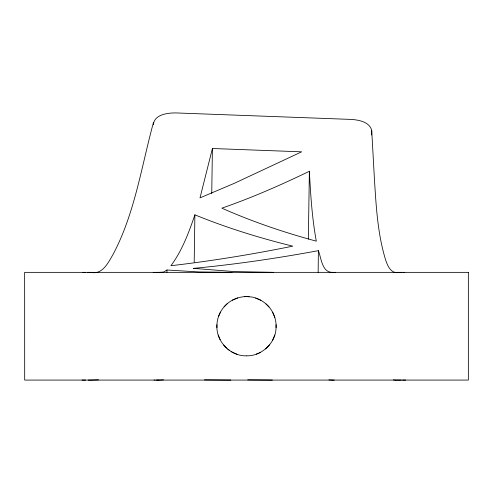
<?xml version="1.0" encoding="UTF-8"?>
<svg xmlns="http://www.w3.org/2000/svg" width="493" height="493" viewBox="0 0 493 493"><rect width="100%" height="100%" fill="white"/><g stroke="black" fill="none" stroke-linecap="round" stroke-linejoin="round"><path stroke-width="0.74" d="M166.967 272.253L166.967 270.004L198.784 271.939L231.963 272.358M318.158 272.333L318.373 250.666C276.992 258.307 235.315 264.451 193.416 268.377L234.385 271.594L273.473 272.352M194.193 262.171L194.883 214.831C226.632 227.797 259.472 237.977 292.756 246.161C252.441 254.333 211.805 260.963 170.942 265.715C182.17 250.53 188.844 232.56 194.883 214.831M153.391 124.747C154.075 114.487 167.706 112.835 175.859 112.928L351.269 119.423C358.855 119.922 369.867 121.925 371.734 130.688L374.421 179.002C376.097 205.569 377.521 232.523 385.095 258.19C387.005 264.667 390.567 274.428 399.084 272.358M211.744 193.502L212.409 148.51L301.667 151.819L234.101 183.414L200.01 197.866L212.409 148.516M308.359 239.111L309.37 171.268C280.844 185.023 251.812 197.804 221.856 208.157C252.379 221.702 284.091 232.456 316.315 241.157C312.044 218.097 310.615 194.643 309.37 171.256M371.667 134.971L371.734 130.688M246.864 355.835C261.037 356.094 275.02 343.812 275.988 329.121C276.937 320.006 273.344 310.584 266.571 304.421C263.046 301.18 258.733 298.813 254.111 297.581C254.302 296.965 240.997 296.164 249.113 296.731M216.957 324.702C215.558 341.144 230.348 356.445 246.765 355.841M276.055 327.716L276.055 324.714M153.428 122.609C141.38 166.8 134.774 213.598 113.002 254.536C108.226 262.67 102.402 275.069 90.835 272.358M274.817 334.957L272.611 340.232M218.713 316.044L220.457 312.094M269.468 344.94L265.505 348.945M224.124 306.843C229.498 300.255 238.661 296.441 246.765 296.595M227.137 303.836C220.291 309.641 216.372 318.761 216.957 327.728M166.967 270.004L163.51 272.105L158.838 272.346M258.917 353.093L260.199 352.464M232.382 300.169L237.694 297.92M256.261 354.165L258.277 353.407M98.508 379.832L90.835 380.078M163.491 379.863L158.838 380.072M244.232 296.706L246.506 296.589M395.368 380.091L399.084 380.078M157.261 272.352L158.74 272.346M157.162 272.352L155.979 272.352M332.245 272.352C321.972 272.456 321.22 257.771 318.373 250.666M399.521 272.358L401.709 272.352M157.261 380.078L158.74 380.072M157.162 380.078L155.782 380.078M331.918 380.078L328.893 379.863M82.96 272.352L85.585 272.352M333.237 272.352L335.536 272.352M403.021 272.352L404.765 272.352M87.335 272.352L90.398 272.358M82.084 380.078L85.585 380.078M332.245 380.078L334.223 380.078M402.584 380.078L405.64 380.078M399.521 380.078L401.271 380.078M153.218 272.352L154.796 272.352M154.007 380.078L154.599 380.078M230.816 380.085L204.472 379.863M272.358 380.078L247.732 379.856M88.21 380.078L90.398 380.078M395.146 380.091L393.42 379.832M237.016 354.257L233.029 352.575M255.59 298.012L260.84 300.28M231.162 351.521L232.382 352.261M227.661 349.075L229.374 350.357M226.607 348.12L223.643 345.057M266.023 303.959L268.993 306.966M220.143 339.689L218.214 335.024M272.611 312.198L274.817 317.474M468.35 272.352L24.65 272.352L24.687 380.078L468.35 380.078L468.35 272.352"/></g></svg>
